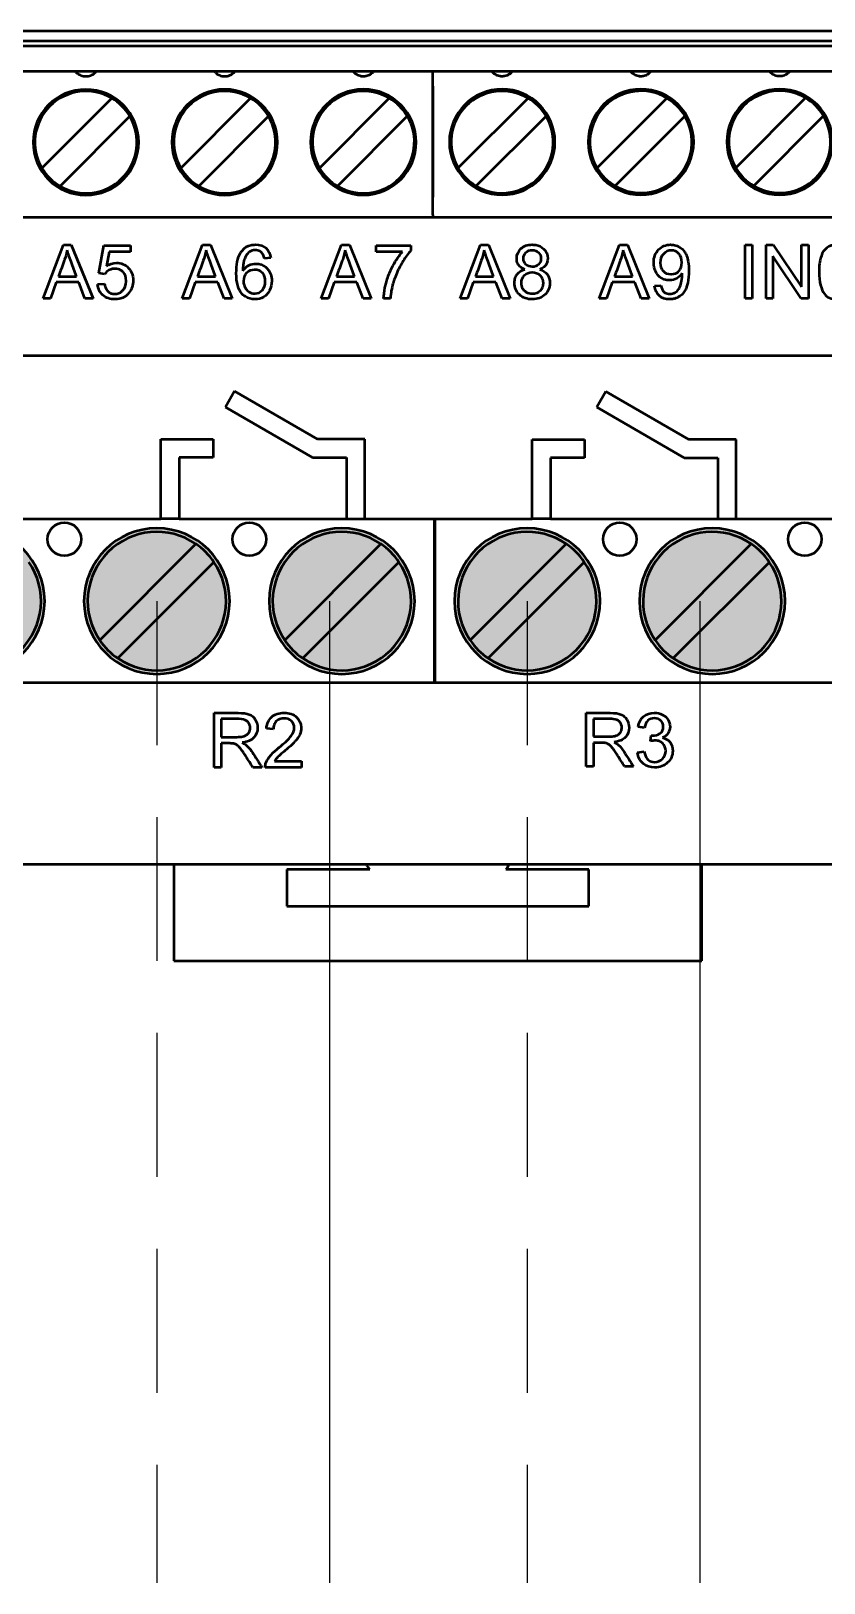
# Model space of a CAD drawing. Header units: millimetres. Extents: x 52 to 3850, y 79 to 1546.
# Drawn here: x 1261.3 to 1295.7, y 825 to 892.4 of the extents above; entities that cross this region are included whole.
import ezdxf

# ---------------------------------------------------------------- set-up
doc = ezdxf.new("R2010")
doc.units = ezdxf.units.MM
doc.header["$LTSCALE"] = 25
doc.linetypes.add('HIDDEN', pattern=[0.375, 0.25, -0.125])
doc.layers.add('Power_GND', color=7, linetype='HIDDEN')
doc.layers.add('Terminal_IO', color=3, linetype='Continuous', lineweight=25)
doc.layers.add('Visible', color=7, linetype='Continuous', lineweight=50)

msp = doc.modelspace()

# ---------------------------------------------------------------- hatches: boundary and pattern name
at = {"layer": 'Power_GND'}
h = msp.add_hatch(color=256, dxfattribs=at)
h.dxf.hatch_style = 1
edge = h.paths.add_edge_path()
edge.add_arc((1234.596, 867.629), 3.165, 0, 360)
edge = h.paths.add_edge_path()
edge.add_arc((1250.672, 867.629), 3.165, 0, 360)
edge = h.paths.add_edge_path()
edge.add_arc((1266.764, 867.629), 3.165, 0, 360)
edge = h.paths.add_edge_path()
edge.add_arc((1282.856, 867.629), 3.165, 0, 360)
at = {"layer": 'Terminal_IO'}
h = msp.add_hatch(color=256, dxfattribs=at)
h.dxf.hatch_style = 1
edge = h.paths.add_edge_path()
edge.add_arc((1242.634, 867.629), 3.165, 0, 360)
edge = h.paths.add_edge_path()
edge.add_arc((1258.726, 867.629), 3.165, 0, 360)
edge = h.paths.add_edge_path()
edge.add_arc((1274.802, 867.629), 3.165, 0, 360)
edge = h.paths.add_edge_path()
edge.add_arc((1290.894, 867.629), 3.165, 0, 360)

# ---------------------------------------------------------------- linework, layer by layer
at = {"layer": 'Power_GND'}
for p, q in [((1266.764, 867.629), (1266.764, 825)), ((1282.856, 867.629), (1282.856, 825))]:
    msp.add_line(p, q, dxfattribs=at)
at = {"layer": 'Terminal_IO'}
for p, q in [((1274.264, 867.629), (1274.264, 825)), ((1290.356, 867.629), (1290.356, 825))]:
    msp.add_line(p, q, dxfattribs=at)
at = {"layer": 'Visible'}
for p, q in [((1334.829, 892.38), (1223.114, 892.38)), ((1327.389, 891.94), (1230.554, 891.94)), ((1230.554, 891.74), (1327.389, 891.74)), ((1324.225, 890.621), (1233.718, 890.621)), ((1278.751, 889.99), (1278.751, 890.621)), ((1261.774, 886.426), (1264.806, 889.46)), ((1267.802, 886.429), (1270.834, 889.463)), ((1273.831, 886.431), (1276.862, 889.466)), ((1278.751, 889.99), (1278.754, 885.16)), ((1278.754, 885.16), (1278.751, 889.99)), ((1279.859, 886.434), (1282.891, 889.469)), ((1285.888, 886.437), (1288.919, 889.472)), ((1291.916, 886.44), (1294.948, 889.475)), ((1265.589, 888.678), (1262.557, 885.643)), ((1271.618, 888.68), (1268.586, 885.646)), ((1277.646, 888.683), (1274.614, 885.649)), ((1283.675, 888.686), (1280.643, 885.652)), ((1289.703, 888.689), (1286.671, 885.655)), ((1295.731, 888.692), (1292.7, 885.657)), ((1278.754, 884.395), (1278.754, 885.16)), ((1278.754, 884.395), (1278.754, 885.16)), ((1233.718, 884.292), (1324.225, 884.292)), ((1278.754, 884.395), (1278.754, 884.292)), ((1261.821, 880.771), (1262.709, 883.099)), ((1262.709, 883.099), (1263.048, 883.099)), ((1263.048, 883.099), (1263.994, 880.771)), ((1264.242, 881.87), (1264.467, 883.067)), ((1264.467, 883.067), (1265.626, 883.067)), ((1264.693, 882.794), (1264.57, 882.166)), ((1265.626, 882.794), (1264.693, 882.794)), ((1265.626, 883.067), (1265.626, 882.794)), ((1267.859, 880.771), (1268.749, 883.099)), ((1268.749, 883.099), (1269.089, 883.099)), ((1269.089, 883.099), (1270.033, 880.771)), ((1273.899, 880.771), (1274.788, 883.099)), ((1274.788, 883.099), (1275.129, 883.099)), ((1275.129, 883.099), (1276.073, 880.771)), ((1276.288, 883.067), (1277.798, 883.067)), ((1276.288, 882.794), (1276.288, 883.067)), ((1277.431, 882.794), (1276.288, 882.794)), ((1277.798, 883.067), (1277.798, 882.845)), ((1279.938, 880.771), (1280.828, 883.099)), ((1280.828, 883.099), (1281.167, 883.099)), ((1281.167, 883.099), (1282.112, 880.771)), ((1285.978, 880.771), (1286.868, 883.099)), ((1286.868, 883.099), (1287.208, 883.099)), ((1287.208, 883.099), (1288.152, 880.771)), ((1292.321, 883.099), (1292.626, 883.099)), ((1292.321, 880.771), (1292.321, 883.099)), ((1292.626, 883.099), (1292.626, 880.771)), ((1293.231, 883.099), (1293.547, 883.099)), ((1293.231, 880.771), (1293.231, 883.099)), ((1293.547, 883.099), (1294.779, 881.268)), ((1294.779, 883.099), (1295.074, 883.099)), ((1294.779, 881.268), (1294.779, 883.099)), ((1295.074, 883.099), (1295.074, 880.771)), ((1271.721, 882.526), (1271.435, 882.504)), ((1293.527, 882.602), (1293.527, 880.771)), ((1294.758, 880.771), (1293.527, 882.602)), ((1262.394, 881.476), (1262.145, 880.771)), ((1263.375, 881.476), (1262.394, 881.476)), ((1262.487, 881.727), (1263.276, 881.727)), ((1263.642, 880.771), (1263.375, 881.476)), ((1264.192, 881.383), (1264.488, 881.405)), ((1264.51, 881.831), (1264.242, 881.87)), ((1268.434, 881.476), (1268.183, 880.771)), ((1269.416, 881.476), (1268.434, 881.476)), ((1268.527, 881.727), (1269.316, 881.727)), ((1269.682, 880.771), (1269.416, 881.476)), ((1274.473, 881.476), (1274.223, 880.771)), ((1275.454, 881.476), (1274.473, 881.476)), ((1274.566, 881.727), (1275.355, 881.727)), ((1275.722, 880.771), (1275.454, 881.476)), ((1280.513, 881.476), (1280.262, 880.771)), ((1281.495, 881.476), (1280.513, 881.476)), ((1280.606, 881.727), (1281.395, 881.727)), ((1281.761, 880.771), (1281.495, 881.476)), ((1286.552, 881.476), (1286.302, 880.771)), ((1287.533, 881.476), (1286.552, 881.476)), ((1286.646, 881.727), (1287.434, 881.727)), ((1287.801, 880.771), (1287.533, 881.476)), ((1288.389, 881.312), (1288.663, 881.334)), ((1262.145, 880.771), (1261.821, 880.771)), ((1263.994, 880.771), (1263.642, 880.771)), ((1268.183, 880.771), (1267.859, 880.771)), ((1270.033, 880.771), (1269.682, 880.771)), ((1274.223, 880.771), (1273.899, 880.771)), ((1276.073, 880.771), (1275.722, 880.771)), ((1276.911, 880.771), (1276.617, 880.771)), ((1280.262, 880.771), (1279.938, 880.771)), ((1282.112, 880.771), (1281.761, 880.771)), ((1286.302, 880.771), (1285.978, 880.771)), ((1288.152, 880.771), (1287.801, 880.771)), ((1292.626, 880.771), (1292.321, 880.771)), ((1293.527, 880.771), (1293.231, 880.771)), ((1295.074, 880.771), (1294.758, 880.771)), ((1327.389, 878.28), (1230.554, 878.28)), ((1270.135, 876.74), (1269.74, 876.054)), ((1273.743, 874.657), (1270.135, 876.74)), ((1286.274, 876.729), (1285.879, 876.044)), ((1289.882, 874.647), (1286.274, 876.729)), ((1269.74, 876.054), (1273.531, 873.866)), ((1285.879, 876.044), (1289.67, 873.856)), ((1266.938, 871.197), (1266.938, 874.657)), ((1266.938, 874.657), (1269.204, 874.657)), ((1269.204, 874.657), (1269.204, 873.866)), ((1275.796, 874.657), (1273.743, 874.657)), ((1275.796, 871.197), (1275.796, 874.657)), ((1283.077, 871.197), (1283.077, 874.647)), ((1283.077, 874.647), (1285.343, 874.647)), ((1285.343, 874.647), (1285.343, 873.856)), ((1291.936, 874.647), (1289.882, 874.647)), ((1291.936, 871.197), (1291.936, 874.647)), ((1269.204, 873.866), (1267.729, 873.866)), ((1267.729, 873.866), (1267.729, 871.197)), ((1273.531, 873.866), (1275.005, 873.866)), ((1275.005, 873.866), (1275.005, 871.197)), ((1285.343, 873.856), (1283.868, 873.856)), ((1283.868, 873.856), (1283.868, 871.197)), ((1289.67, 873.856), (1291.144, 873.856)), ((1291.144, 873.856), (1291.144, 871.197)), ((1259.657, 871.197), (1266.938, 871.197)), ((1267.729, 871.197), (1266.938, 871.197)), ((1267.729, 871.197), (1275.005, 871.197)), ((1275.005, 871.197), (1275.796, 871.197)), ((1275.796, 871.197), (1283.077, 871.197)), ((1278.821, 864.076), (1278.821, 871.197)), ((1278.837, 871.197), (1278.837, 864.076)), ((1283.868, 871.197), (1283.077, 871.197)), ((1283.868, 871.197), (1291.144, 871.197)), ((1291.144, 871.197), (1291.936, 871.197)), ((1291.936, 871.197), (1299.217, 871.197)), ((1264.283, 865.931), (1268.462, 870.11)), ((1272.321, 865.931), (1276.5, 870.11)), ((1280.375, 865.931), (1284.554, 870.11)), ((1288.413, 865.931), (1292.592, 870.11)), ((1269.245, 869.326), (1265.066, 865.148)), ((1277.283, 869.326), (1273.104, 865.148)), ((1285.337, 869.326), (1281.158, 865.148)), ((1293.375, 869.326), (1289.196, 865.148)), ((1323.829, 864.076), (1234.114, 864.076)), ((1269.25, 860.405), (1269.25, 862.773)), ((1269.562, 862.512), (1269.562, 861.728)), ((1285.424, 860.444), (1285.424, 862.773)), ((1285.731, 862.517), (1285.731, 861.745)), ((1271.825, 862.062), (1271.524, 862.095)), ((1287.957, 862.128), (1287.672, 862.177)), ((1288.214, 861.543), (1288.247, 861.794)), ((1269.562, 861.455), (1269.562, 860.405)), ((1285.731, 861.477), (1285.731, 860.444)), ((1271.876, 860.683), (1273.042, 860.683)), ((1273.042, 860.683), (1273.042, 860.405)), ((1285.731, 860.444), (1285.424, 860.444)), ((1287.472, 860.444), (1287.087, 860.444)), ((1287.65, 861.057), (1287.935, 861.094)), ((1269.562, 860.405), (1269.25, 860.405)), ((1271.332, 860.405), (1270.941, 860.405)), ((1273.042, 860.405), (1271.469, 860.405)), ((1230.554, 856.204), (1327.389, 856.204)), ((1312.689, 856.191), (1260.146, 856.191)), ((1267.5, 856.191), (1267.5, 852.016)), ((1272.405, 855.971), (1272.405, 854.389)), ((1276.011, 855.971), (1272.405, 855.971)), ((1285.538, 855.971), (1281.932, 855.971)), ((1285.538, 854.389), (1285.538, 855.971)), ((1290.443, 852.016), (1290.443, 856.191)), ((1272.405, 854.389), (1285.538, 854.389)), ((1267.5, 852.016), (1290.443, 852.016))]:
    msp.add_line(p, q, dxfattribs=at)
at = {"layer": 'Visible', "extrusion": (0, 0, -1)}
for centre, radius in [((-1263.681, 887.552), 2.294), ((-1269.71, 887.554), 2.294), ((-1275.738, 887.557), 2.294), ((-1281.767, 887.56), 2.294), ((-1287.795, 887.563), 2.294), ((-1293.824, 887.566), 2.294), ((-1258.726, 867.629), 3.165), ((-1266.764, 867.629), 3.165), ((-1274.802, 867.629), 3.165), ((-1282.856, 867.629), 3.165), ((-1290.894, 867.629), 3.165)]:
    msp.add_circle(centre, radius, dxfattribs=at)
at = {"layer": 'Visible'}
for centre in [(1262.745, 870.318), (1270.783, 870.318), (1286.875, 870.318), (1294.913, 870.318)]:
    msp.add_circle(centre, 0.725, dxfattribs=at)
for centre, radius, start, end in [((1263.681, 887.552), 2.215, 59.50549, 210.55046), ((1263.681, 887.552), 2.215, 30.55046, 59.50549), ((1269.71, 887.554), 2.215, 59.50549, 210.55046), ((1269.71, 887.554), 2.215, 30.55046, 59.50549), ((1275.738, 887.557), 2.215, 59.50549, 210.55046), ((1275.738, 887.557), 2.215, 30.55046, 59.50549), ((1281.767, 887.56), 2.215, 59.50549, 210.55046), ((1281.767, 887.56), 2.215, 30.55046, 59.50549), ((1287.795, 887.563), 2.215, 59.50549, 210.55046), ((1287.795, 887.563), 2.215, 30.55046, 59.50549), ((1293.824, 887.566), 2.215, 59.50549, 210.55046), ((1293.824, 887.566), 2.215, 30.55046, 59.50549), ((1263.681, 887.552), 2.215, 239.50549, 30.55046), ((1269.71, 887.554), 2.215, 239.50549, 30.55046), ((1275.738, 887.557), 2.215, 239.50549, 30.55046), ((1281.767, 887.56), 2.215, 239.50549, 30.55046), ((1287.795, 887.563), 2.215, 239.50549, 30.55046), ((1293.824, 887.566), 2.215, 239.50549, 30.55046), ((1263.681, 887.552), 2.215, 210.55046, 239.50549), ((1269.71, 887.554), 2.215, 210.55046, 239.50549), ((1275.738, 887.557), 2.215, 210.55046, 239.50549), ((1281.767, 887.56), 2.215, 210.55046, 239.50549), ((1287.795, 887.563), 2.215, 210.55046, 239.50549), ((1293.824, 887.566), 2.215, 210.55046, 239.50549), ((1266.764, 867.629), 3.006, 55.61511, 214.38489), ((1274.802, 867.629), 3.006, 55.61511, 214.38489), ((1282.856, 867.629), 3.006, 55.61511, 214.38489), ((1290.894, 867.629), 3.006, 55.61511, 214.38489), ((1266.764, 867.629), 3.006, 34.38489, 55.61511), ((1274.802, 867.629), 3.006, 34.38489, 55.61511), ((1282.856, 867.629), 3.006, 34.38489, 55.61511), ((1290.894, 867.629), 3.006, 34.38489, 55.61511), ((1258.726, 867.629), 3.006, 235.61511, 34.38489), ((1266.764, 867.629), 3.006, 235.61511, 34.38489), ((1274.802, 867.629), 3.006, 235.61511, 34.38489), ((1282.856, 867.629), 3.006, 235.61511, 34.38489), ((1290.894, 867.629), 3.006, 235.61511, 34.38489), ((1266.764, 867.629), 3.006, 214.38489, 235.61511), ((1274.802, 867.629), 3.006, 214.38489, 235.61511), ((1282.856, 867.629), 3.006, 214.38489, 235.61511), ((1290.894, 867.629), 3.006, 214.38489, 235.61511)]:
    msp.add_arc(centre, radius, start, end, dxfattribs=at)
at = {"layer": 'Visible', "extrusion": (0, 0, -1)}
for start, end in [(326.25101, 330.40116), (209.59884, 213.74899)]:
    msp.add_arc((-1278.972, 857.949), 3.56, start, end, dxfattribs=at)
at = {"layer": 'Visible'}
for points, knots in [([(1264.124, 890.621), (1264.115, 890.608), (1264.104, 890.594), (1264.072, 890.559), (1264.05, 890.538), (1263.987, 890.489), (1263.942, 890.462), (1263.859, 890.428), (1263.824, 890.417), (1263.768, 890.406), (1263.749, 890.403), (1263.713, 890.4), (1263.697, 890.399), (1263.663, 890.399), (1263.647, 890.4), (1263.611, 890.403), (1263.592, 890.406), (1263.538, 890.417), (1263.503, 890.427), (1263.413, 890.464), (1263.363, 890.495), (1263.3, 890.547), (1263.281, 890.566), (1263.253, 890.597), (1263.244, 890.609), (1263.236, 890.621)], [0.00188211, 0.00188211, 0.00188211, 0.00188211, 0.00656884, 0.00656884, 0.01351777, 0.01351777, 0.02407456, 0.02407456, 0.03119164, 0.03119164, 0.03485106, 0.03485106, 0.03801407, 0.03801407, 0.04116731, 0.04116731, 0.04478898, 0.04478898, 0.05177951, 0.05177951, 0.06372066, 0.06372066, 0.07002628, 0.07002628, 0.07419521, 0.07419521, 0.07419521, 0.07419521]), ([(1270.15, 890.621), (1270.142, 890.609), (1270.131, 890.596), (1270.101, 890.562), (1270.079, 890.541), (1270.015, 890.492), (1269.971, 890.465), (1269.888, 890.43), (1269.852, 890.42), (1269.797, 890.409), (1269.778, 890.406), (1269.742, 890.403), (1269.725, 890.402), (1269.692, 890.402), (1269.675, 890.403), (1269.64, 890.406), (1269.621, 890.409), (1269.566, 890.419), (1269.531, 890.43), (1269.442, 890.467), (1269.392, 890.498), (1269.328, 890.55), (1269.309, 890.569), (1269.283, 890.599), (1269.274, 890.61), (1269.266, 890.621)], [0.00222111, 0.00222111, 0.00222111, 0.00222111, 0.00656884, 0.00656884, 0.01351777, 0.01351777, 0.02407456, 0.02407456, 0.03119164, 0.03119164, 0.03485106, 0.03485106, 0.03801407, 0.03801407, 0.04116731, 0.04116731, 0.04478898, 0.04478898, 0.05177951, 0.05177951, 0.06372066, 0.06372066, 0.07002628, 0.07002628, 0.07385567, 0.07385567, 0.07385567, 0.07385567]), ([(1276.177, 890.621), (1276.168, 890.61), (1276.159, 890.598), (1276.129, 890.565), (1276.107, 890.544), (1276.044, 890.495), (1275.999, 890.468), (1275.916, 890.433), (1275.881, 890.422), (1275.825, 890.411), (1275.806, 890.409), (1275.77, 890.405), (1275.754, 890.405), (1275.72, 890.405), (1275.704, 890.406), (1275.668, 890.409), (1275.649, 890.412), (1275.595, 890.422), (1275.56, 890.433), (1275.47, 890.469), (1275.42, 890.5), (1275.357, 890.553), (1275.338, 890.572), (1275.312, 890.601), (1275.304, 890.611), (1275.297, 890.621)], [0.00255886, 0.00255886, 0.00255886, 0.00255886, 0.00656884, 0.00656884, 0.01351777, 0.01351777, 0.02407456, 0.02407456, 0.03119164, 0.03119164, 0.03485106, 0.03485106, 0.03801407, 0.03801407, 0.04116731, 0.04116731, 0.04478898, 0.04478898, 0.05177951, 0.05177951, 0.06372066, 0.06372066, 0.07002628, 0.07002628, 0.07351741, 0.07351741, 0.07351741, 0.07351741]), ([(1282.203, 890.621), (1282.195, 890.611), (1282.186, 890.6), (1282.158, 890.568), (1282.136, 890.547), (1282.072, 890.498), (1282.028, 890.471), (1281.944, 890.436), (1281.909, 890.425), (1281.854, 890.414), (1281.835, 890.412), (1281.799, 890.408), (1281.782, 890.408), (1281.749, 890.408), (1281.732, 890.409), (1281.696, 890.412), (1281.678, 890.415), (1281.623, 890.425), (1281.588, 890.436), (1281.499, 890.472), (1281.449, 890.503), (1281.385, 890.556), (1281.366, 890.575), (1281.341, 890.603), (1281.334, 890.612), (1281.327, 890.621)], [0.00289316, 0.00289316, 0.00289316, 0.00289316, 0.00656884, 0.00656884, 0.01351777, 0.01351777, 0.02407456, 0.02407456, 0.03119164, 0.03119164, 0.03485106, 0.03485106, 0.03801407, 0.03801407, 0.04116731, 0.04116731, 0.04478898, 0.04478898, 0.05177951, 0.05177951, 0.06372066, 0.06372066, 0.07002628, 0.07002628, 0.07318263, 0.07318263, 0.07318263, 0.07318263]), ([(1288.229, 890.621), (1288.222, 890.611), (1288.214, 890.602), (1288.186, 890.571), (1288.164, 890.55), (1288.101, 890.501), (1288.056, 890.474), (1287.973, 890.439), (1287.938, 890.428), (1287.882, 890.417), (1287.863, 890.415), (1287.827, 890.411), (1287.811, 890.411), (1287.777, 890.411), (1287.761, 890.411), (1287.725, 890.415), (1287.706, 890.418), (1287.651, 890.428), (1287.617, 890.439), (1287.527, 890.475), (1287.477, 890.506), (1287.414, 890.559), (1287.395, 890.578), (1287.371, 890.605), (1287.364, 890.613), (1287.358, 890.621)], [0.00322869, 0.00322869, 0.00322869, 0.00322869, 0.00656884, 0.00656884, 0.01351777, 0.01351777, 0.02407456, 0.02407456, 0.03119164, 0.03119164, 0.03485106, 0.03485106, 0.03801407, 0.03801407, 0.04116731, 0.04116731, 0.04478898, 0.04478898, 0.05177951, 0.05177951, 0.06372066, 0.06372066, 0.07002628, 0.07002628, 0.07284663, 0.07284663, 0.07284663, 0.07284663]), ([(1294.256, 890.621), (1294.249, 890.612), (1294.242, 890.604), (1294.215, 890.574), (1294.193, 890.553), (1294.129, 890.504), (1294.085, 890.477), (1294.001, 890.442), (1293.966, 890.431), (1293.911, 890.42), (1293.892, 890.418), (1293.856, 890.414), (1293.839, 890.414), (1293.806, 890.414), (1293.789, 890.414), (1293.753, 890.418), (1293.735, 890.42), (1293.68, 890.431), (1293.645, 890.442), (1293.556, 890.478), (1293.506, 890.509), (1293.442, 890.562), (1293.423, 890.58), (1293.4, 890.607), (1293.394, 890.614), (1293.389, 890.621)], [0.00356323, 0.00356323, 0.00356323, 0.00356323, 0.00656884, 0.00656884, 0.01351777, 0.01351777, 0.02407456, 0.02407456, 0.03119164, 0.03119164, 0.03485106, 0.03485106, 0.03801407, 0.03801407, 0.04116731, 0.04116731, 0.04478898, 0.04478898, 0.05177951, 0.05177951, 0.06372066, 0.06372066, 0.07002628, 0.07002628, 0.07251165, 0.07251165, 0.07251165, 0.07251165]), ([(1262.869, 882.859), (1262.839, 882.722), (1262.802, 882.588), (1262.757, 882.456), (1262.752, 882.442), (1262.747, 882.428), (1262.742, 882.414), (1262.66, 882.183), (1262.572, 881.956), (1262.487, 881.727)], [0.6249579, 0.6249579, 0.6249579, 0.6249579, 0.7565325, 0.7565325, 0.7565325, 0.7704461, 0.7704461, 0.7704461, 1, 1, 1, 1]), ([(1263.276, 881.727), (1263.199, 881.936), (1263.122, 882.144), (1263.037, 882.372), (1262.954, 882.596), (1262.91, 882.725), (1262.869, 882.859)], [0.2475505, 0.2475505, 0.2475505, 0.2475505, 0.4567053, 0.4567053, 0.4567053, 0.6249579, 0.6249579, 0.6249579, 0.6249579]), ([(1268.909, 882.859), (1268.876, 882.707), (1268.832, 882.557), (1268.782, 882.411), (1268.702, 882.183), (1268.612, 881.955), (1268.527, 881.727)], [0.6249715, 0.6249715, 0.6249715, 0.6249715, 0.7712965, 0.7712965, 0.7712965, 1, 1, 1, 1]), ([(1269.316, 881.727), (1269.239, 881.936), (1269.161, 882.144), (1269.076, 882.372), (1268.993, 882.595), (1268.949, 882.725), (1268.909, 882.859)], [0.247548, 0.247548, 0.247548, 0.247548, 0.4569177, 0.4569177, 0.4569177, 0.6249715, 0.6249715, 0.6249715, 0.6249715]), ([(1270.501, 881.969), (1270.568, 882.073), (1270.649, 882.149), (1270.753, 882.203), (1270.862, 882.259), (1270.956, 882.279), (1271.068, 882.279), (1271.234, 882.279), (1271.378, 882.225), (1271.497, 882.124), (1271.517, 882.107), (1271.539, 882.087), (1271.556, 882.068), (1271.655, 881.965), (1271.739, 881.796), (1271.754, 881.613), (1271.755, 881.6), (1271.756, 881.587), (1271.757, 881.574), (1271.757, 881.558), (1271.758, 881.542), (1271.758, 881.526), (1271.758, 881.381), (1271.728, 881.246), (1271.663, 881.12), (1271.66, 881.114), (1271.658, 881.109), (1271.655, 881.104), (1271.639, 881.074), (1271.621, 881.046), (1271.603, 881.02), (1271.585, 880.994), (1271.565, 880.97), (1271.545, 880.947), (1271.503, 880.902), (1271.456, 880.864), (1271.403, 880.831), (1271.293, 880.765), (1271.167, 880.732), (1271.026, 880.732), (1270.863, 880.732), (1270.723, 880.774), (1270.609, 880.847), (1270.545, 880.889), (1270.484, 880.945), (1270.442, 880.994), (1270.39, 881.053), (1270.316, 881.178), (1270.276, 881.326), (1270.235, 881.476), (1270.215, 881.666), (1270.215, 881.859), (1270.215, 882.235), (1270.27, 882.53), (1270.402, 882.748), (1270.422, 882.78), (1270.442, 882.809), (1270.466, 882.839), (1270.594, 882.995), (1270.707, 883.046), (1270.842, 883.08), (1270.905, 883.096), (1270.973, 883.105), (1271.056, 883.105), (1271.24, 883.105), (1271.39, 883.053), (1271.508, 882.95), (1271.626, 882.848), (1271.697, 882.705), (1271.721, 882.526)], [0.2196431, 0.2196431, 0.2196431, 0.2196431, 0.2564425, 0.2564425, 0.2564425, 0.2913427, 0.2913427, 0.2913427, 0.3430054, 0.3430054, 0.3430054, 0.3519357, 0.3519357, 0.3519357, 0.4078054, 0.4078054, 0.4078054, 0.4116725, 0.4116725, 0.4116725, 0.4164875, 0.4164875, 0.4164875, 0.4593968, 0.4593968, 0.4593968, 0.4611922, 0.4611922, 0.4611922, 0.4713409, 0.4713409, 0.4713409, 0.4814021, 0.4814021, 0.4814021, 0.5017872, 0.5017872, 0.5017872, 0.5439159, 0.5439159, 0.5439159, 0.5924799, 0.5924799, 0.5924799, 0.6199818, 0.6199818, 0.6199818, 0.666254, 0.666254, 0.666254, 0.7135019, 0.7135019, 0.7135019, 0.8055765, 0.8055765, 0.8055765, 0.8189298, 0.8189298, 0.8189298, 0.8704867, 0.8704867, 0.8704867, 0.8942235, 0.8942235, 0.8942235, 0.9471117, 0.9471117, 0.9471117, 1, 1, 1, 1]), ([(1271.435, 882.504), (1271.421, 882.57), (1271.402, 882.626), (1271.377, 882.673), (1271.363, 882.701), (1271.347, 882.725), (1271.327, 882.747), (1271.263, 882.818), (1271.211, 882.839), (1271.153, 882.855), (1271.119, 882.865), (1271.083, 882.87), (1271.038, 882.87), (1270.945, 882.87), (1270.856, 882.839), (1270.794, 882.794), (1270.737, 882.753), (1270.671, 882.679), (1270.629, 882.604), (1270.61, 882.571), (1270.593, 882.536), (1270.581, 882.507), (1270.572, 882.486), (1270.558, 882.447), (1270.548, 882.409), (1270.519, 882.299), (1270.502, 882.131), (1270.501, 881.969)], [0.0306806, 0.0306806, 0.0306806, 0.0306806, 0.047827, 0.047827, 0.047827, 0.0578335, 0.0578335, 0.0578335, 0.0807784, 0.0807784, 0.0807784, 0.0944165, 0.0944165, 0.0944165, 0.1228117, 0.1228117, 0.1228117, 0.1516688, 0.1516688, 0.1516688, 0.1645257, 0.1645257, 0.1645257, 0.1787478, 0.1787478, 0.1787478, 0.2196431, 0.2196431, 0.2196431, 0.2196431]), ([(1274.947, 882.859), (1274.931, 882.783), (1274.912, 882.708), (1274.892, 882.633), (1274.871, 882.558), (1274.847, 882.484), (1274.822, 882.411), (1274.743, 882.183), (1274.651, 881.955), (1274.566, 881.727)], [0.6249395, 0.6249395, 0.6249395, 0.6249395, 0.6980418, 0.6980418, 0.6980418, 0.7711629, 0.7711629, 0.7711629, 1, 1, 1, 1]), ([(1275.355, 881.727), (1275.278, 881.936), (1275.201, 882.144), (1275.116, 882.372), (1275.033, 882.596), (1274.989, 882.725), (1274.947, 882.859)], [0.2475432, 0.2475432, 0.2475432, 0.2475432, 0.4566919, 0.4566919, 0.4566919, 0.6249395, 0.6249395, 0.6249395, 0.6249395]), ([(1276.617, 880.771), (1276.619, 880.907), (1276.64, 881.065), (1276.676, 881.234), (1276.69, 881.3), (1276.708, 881.374), (1276.724, 881.434), (1276.758, 881.567), (1276.825, 881.767), (1276.902, 881.94), (1276.939, 882.023), (1276.978, 882.104), (1277.021, 882.185), (1277.161, 882.447), (1277.284, 882.625), (1277.431, 882.794)], [0.5775185, 0.5775185, 0.5775185, 0.5775185, 0.64062, 0.64062, 0.64062, 0.6652368, 0.6652368, 0.6652368, 0.7308048, 0.7308048, 0.7308048, 0.7623554, 0.7623554, 0.7623554, 0.8563689, 0.8563689, 0.8563689, 0.8563689]), ([(1277.798, 882.845), (1277.683, 882.723), (1277.571, 882.57), (1277.463, 882.396), (1277.427, 882.338), (1277.389, 882.272), (1277.358, 882.217), (1277.272, 882.063), (1277.168, 881.844), (1277.098, 881.646), (1277.073, 881.576), (1277.05, 881.507), (1277.03, 881.439), (1277.028, 881.432), (1277.026, 881.425), (1277.024, 881.418), (1276.965, 881.216), (1276.927, 881.003), (1276.911, 880.771)], [0.2519878, 0.2519878, 0.2519878, 0.2519878, 0.3263923, 0.3263923, 0.3263923, 0.3508498, 0.3508498, 0.3508498, 0.4281836, 0.4281836, 0.4281836, 0.4555206, 0.4555206, 0.4555206, 0.4583505, 0.4583505, 0.4583505, 0.5404901, 0.5404901, 0.5404901, 0.5404901]), ([(1280.988, 882.859), (1280.955, 882.707), (1280.911, 882.557), (1280.86, 882.411), (1280.781, 882.183), (1280.691, 881.955), (1280.606, 881.727)], [0.6249641, 0.6249641, 0.6249641, 0.6249641, 0.771292, 0.771292, 0.771292, 1, 1, 1, 1]), ([(1281.395, 881.727), (1281.318, 881.936), (1281.241, 882.144), (1281.157, 882.372), (1281.074, 882.596), (1281.03, 882.725), (1280.988, 882.859)], [0.247553, 0.247553, 0.247553, 0.247553, 0.4567098, 0.4567098, 0.4567098, 0.6249641, 0.6249641, 0.6249641, 0.6249641]), ([(1282.751, 882.033), (1282.632, 882.076), (1282.542, 882.139), (1282.485, 882.217), (1282.47, 882.237), (1282.457, 882.26), (1282.446, 882.283), (1282.414, 882.348), (1282.4, 882.423), (1282.4, 882.506), (1282.4, 882.674), (1282.46, 882.817), (1282.583, 882.932), (1282.705, 883.047), (1282.868, 883.105), (1283.071, 883.105), (1283.127, 883.105), (1283.181, 883.101), (1283.232, 883.092), (1283.361, 883.068), (1283.471, 883.015), (1283.564, 882.929), (1283.694, 882.807), (1283.75, 882.668), (1283.75, 882.498), (1283.75, 882.39), (1283.718, 882.291), (1283.665, 882.217), (1283.641, 882.184), (1283.608, 882.151), (1283.571, 882.122), (1283.524, 882.086), (1283.468, 882.057), (1283.404, 882.033)], [0, 0, 0, 0, 0.0457243, 0.0457243, 0.0457243, 0.0577454, 0.0577454, 0.0577454, 0.0917421, 0.0917421, 0.0917421, 0.1617213, 0.1617213, 0.1617213, 0.2317004, 0.2317004, 0.2317004, 0.2511868, 0.2511868, 0.2511868, 0.3010992, 0.3010992, 0.3010992, 0.3679018, 0.3679018, 0.3679018, 0.4102259, 0.4102259, 0.4102259, 0.4300177, 0.4300177, 0.4300177, 0.4546165, 0.4546165, 0.4546165, 0.4546165]), ([(1282.694, 882.516), (1282.694, 882.406), (1282.73, 882.316), (1282.8, 882.247), (1282.869, 882.177), (1282.962, 882.143), (1283.077, 882.143), (1283.189, 882.143), (1283.279, 882.176), (1283.35, 882.247), (1283.421, 882.318), (1283.454, 882.399), (1283.454, 882.499), (1283.454, 882.603), (1283.418, 882.692), (1283.347, 882.763), (1283.275, 882.834), (1283.184, 882.87), (1283.074, 882.87), (1282.964, 882.87), (1282.872, 882.836), (1282.801, 882.766), (1282.73, 882.696), (1282.694, 882.612), (1282.694, 882.516)], [0, 0, 0, 0, 0.128245, 0.128245, 0.128245, 0.25649, 0.25649, 0.25649, 0.381968, 0.381968, 0.381968, 0.501941, 0.501941, 0.501941, 0.626456, 0.626456, 0.626456, 0.750971, 0.750971, 0.750971, 0.875485, 0.875485, 0.875485, 1, 1, 1, 1]), ([(1287.028, 882.859), (1286.994, 882.707), (1286.952, 882.557), (1286.901, 882.411), (1286.821, 882.183), (1286.731, 881.955), (1286.646, 881.727)], [0.6247336, 0.6247336, 0.6247336, 0.6247336, 0.7711462, 0.7711462, 0.7711462, 1, 1, 1, 1]), ([(1287.434, 881.727), (1287.357, 881.936), (1287.28, 882.144), (1287.195, 882.372), (1287.112, 882.597), (1287.068, 882.725), (1287.028, 882.859)], [0.2472277, 0.2472277, 0.2472277, 0.2472277, 0.4564983, 0.4564983, 0.4564983, 0.6247336, 0.6247336, 0.6247336, 0.6247336]), ([(1289.593, 881.864), (1289.536, 881.772), (1289.453, 881.697), (1289.359, 881.642), (1289.266, 881.587), (1289.155, 881.557), (1289.038, 881.558), (1288.865, 881.561), (1288.726, 881.612), (1288.607, 881.713), (1288.587, 881.73), (1288.567, 881.75), (1288.55, 881.768), (1288.441, 881.882), (1288.358, 882.074), (1288.352, 882.286), (1288.352, 882.297), (1288.351, 882.308), (1288.351, 882.319), (1288.351, 882.555), (1288.42, 882.744), (1288.559, 882.888), (1288.699, 883.033), (1288.872, 883.105), (1289.08, 883.105), (1289.11, 883.105), (1289.14, 883.104), (1289.169, 883.101), (1289.198, 883.097), (1289.227, 883.092), (1289.254, 883.086), (1289.338, 883.066), (1289.414, 883.033), (1289.479, 882.993), (1289.485, 882.99), (1289.491, 882.986), (1289.496, 882.983), (1289.55, 882.948), (1289.639, 882.869), (1289.698, 882.784), (1289.73, 882.737), (1289.757, 882.685), (1289.779, 882.634), (1289.844, 882.484), (1289.877, 882.267), (1289.877, 881.982), (1289.877, 881.775), (1289.862, 881.597), (1289.829, 881.441), (1289.816, 881.381), (1289.802, 881.33), (1289.781, 881.272), (1289.778, 881.263), (1289.776, 881.258), (1289.773, 881.25), (1289.762, 881.223), (1289.751, 881.198), (1289.74, 881.175), (1289.673, 881.034), (1289.606, 880.952), (1289.492, 880.87), (1289.417, 880.816), (1289.341, 880.781), (1289.259, 880.759), (1289.232, 880.752), (1289.205, 880.746), (1289.177, 880.742), (1289.149, 880.738), (1289.121, 880.735), (1289.091, 880.733), (1289.075, 880.732), (1289.059, 880.732), (1289.043, 880.732), (1288.861, 880.732), (1288.713, 880.782), (1288.596, 880.884), (1288.482, 880.985), (1288.412, 881.127), (1288.389, 881.312)], [0.21986, 0.21986, 0.21986, 0.21986, 0.2550951, 0.2550951, 0.2550951, 0.2908928, 0.2908928, 0.2908928, 0.3424758, 0.3424758, 0.3424758, 0.351013, 0.351013, 0.351013, 0.4104111, 0.4104111, 0.4104111, 0.4135467, 0.4135467, 0.4135467, 0.4787732, 0.4787732, 0.4787732, 0.5439998, 0.5439998, 0.5439998, 0.5534665, 0.5534665, 0.5534665, 0.563089, 0.563089, 0.563089, 0.5922295, 0.5922295, 0.5922295, 0.5947877, 0.5947877, 0.5947877, 0.6348264, 0.6348264, 0.6348264, 0.6568527, 0.6568527, 0.6568527, 0.7220026, 0.7220026, 0.7220026, 0.7691598, 0.7691598, 0.7691598, 0.78746, 0.78746, 0.78746, 0.7895182, 0.7895182, 0.7895182, 0.7971086, 0.7971086, 0.7971086, 0.8433751, 0.8433751, 0.8433751, 0.8715843, 0.8715843, 0.8715843, 0.880663, 0.880663, 0.880663, 0.8896595, 0.8896595, 0.8896595, 0.8944603, 0.8944603, 0.8944603, 0.9475888, 0.9475888, 0.9475888, 1, 1, 1, 1]), ([(1289.559, 882.333), (1289.559, 882.496), (1289.519, 882.626), (1289.43, 882.726), (1289.342, 882.825), (1289.241, 882.87), (1289.116, 882.87), (1288.989, 882.87), (1288.879, 882.817), (1288.786, 882.713), (1288.692, 882.609), (1288.646, 882.476), (1288.646, 882.31), (1288.646, 882.161), (1288.691, 882.04), (1288.778, 881.947), (1288.865, 881.854), (1288.976, 881.809), (1289.108, 881.809), (1289.243, 881.809), (1289.351, 881.858), (1289.434, 881.947), (1289.511, 882.032), (1289.559, 882.173), (1289.559, 882.333)], [0, 0, 0, 0, 0.133477, 0.133477, 0.133477, 0.26035, 0.26035, 0.26035, 0.389266, 0.389266, 0.389266, 0.518183, 0.518183, 0.518183, 0.633885, 0.633885, 0.633885, 0.750709, 0.750709, 0.750709, 0.870327, 0.870327, 0.870327, 1, 1, 1, 1]), ([(1295.537, 881.918), (1295.537, 882.179), (1295.559, 882.397), (1295.622, 882.583), (1295.692, 882.789), (1295.755, 882.872), (1295.875, 882.971), (1295.987, 883.062), (1296.127, 883.105), (1296.297, 883.105), (1296.421, 883.105), (1296.53, 883.08), (1296.627, 883.029), (1296.729, 882.976), (1296.802, 882.904), (1296.861, 882.812), (1296.921, 882.718), (1296.973, 882.59), (1297.005, 882.467), (1297.034, 882.356), (1297.058, 882.135), (1297.058, 881.918), (1297.058, 881.659), (1297.036, 881.441), (1296.973, 881.256), (1296.9, 881.045), (1296.841, 880.964), (1296.721, 880.867), (1296.61, 880.777), (1296.467, 880.732), (1296.297, 880.732), (1296.058, 880.732), (1295.885, 880.823), (1295.766, 880.971), (1295.637, 881.132), (1295.537, 881.498), (1295.537, 881.918)], [0, 0, 0, 0, 0.100371, 0.100371, 0.100371, 0.178838, 0.178838, 0.178838, 0.250533, 0.250533, 0.250533, 0.303096, 0.303096, 0.303096, 0.355569, 0.355569, 0.355569, 0.41788, 0.41788, 0.41788, 0.500834, 0.500834, 0.500834, 0.59955, 0.59955, 0.59955, 0.677167, 0.677167, 0.677167, 0.749322, 0.749322, 0.749322, 0.850503, 0.850503, 0.850503, 1, 1, 1, 1]), ([(1264.57, 882.166), (1264.71, 882.264), (1264.857, 882.312), (1265.011, 882.312), (1265.214, 882.312), (1265.386, 882.242), (1265.525, 882.101), (1265.665, 881.96), (1265.735, 881.78), (1265.735, 881.56), (1265.735, 881.349), (1265.675, 881.169), (1265.55, 881.014), (1265.397, 880.825), (1265.199, 880.732), (1264.939, 880.732), (1264.73, 880.732), (1264.559, 880.788), (1264.422, 880.91), (1264.284, 881.032), (1264.212, 881.185), (1264.192, 881.383)], [0.6551921, 0.6551921, 0.6551921, 0.6551921, 0.694031, 0.694031, 0.694031, 0.7454238, 0.7454238, 0.7454238, 0.7968166, 0.7968166, 0.7968166, 0.8459386, 0.8459386, 0.8459386, 0.9054593, 0.9054593, 0.9054593, 0.9535593, 0.9535593, 0.9535593, 1, 1, 1, 1]), ([(1264.488, 881.405), (1264.503, 881.306), (1264.531, 881.223), (1264.574, 881.156), (1264.594, 881.126), (1264.614, 881.101), (1264.642, 881.076), (1264.691, 881.032), (1264.734, 881.008), (1264.784, 880.991), (1264.831, 880.975), (1264.88, 880.967), (1264.936, 880.968), (1265.058, 880.969), (1265.165, 881.009), (1265.25, 881.084), (1265.263, 881.096), (1265.277, 881.111), (1265.288, 881.123), (1265.358, 881.199), (1265.422, 881.345), (1265.429, 881.499), (1265.429, 881.511), (1265.429, 881.523), (1265.429, 881.535), (1265.429, 881.696), (1265.385, 881.824), (1265.294, 881.92), (1265.289, 881.925), (1265.284, 881.93), (1265.279, 881.935), (1265.256, 881.956), (1265.233, 881.975), (1265.207, 881.99), (1265.131, 882.037), (1265.04, 882.061), (1264.933, 882.061), (1264.87, 882.061), (1264.812, 882.051), (1264.758, 882.032), (1264.733, 882.022), (1264.708, 882.011), (1264.684, 881.997), (1264.605, 881.952), (1264.552, 881.9), (1264.51, 881.831)], [0.0254419, 0.0254419, 0.0254419, 0.0254419, 0.0469794, 0.0469794, 0.0469794, 0.0565023, 0.0565023, 0.0565023, 0.0712472, 0.0712472, 0.0712472, 0.0848066, 0.0848066, 0.0848066, 0.1147347, 0.1147347, 0.1147347, 0.1194982, 0.1194982, 0.1194982, 0.1542715, 0.1542715, 0.1542715, 0.156922, 0.156922, 0.156922, 0.1925925, 0.1925925, 0.1925925, 0.1945899, 0.1945899, 0.1945899, 0.2028056, 0.2028056, 0.2028056, 0.2274488, 0.2274488, 0.2274488, 0.2420359, 0.2420359, 0.2420359, 0.2489997, 0.2489997, 0.2489997, 0.2700766, 0.2700766, 0.2700766, 0.2700766]), ([(1270.544, 881.526), (1270.544, 881.427), (1270.566, 881.332), (1270.608, 881.242), (1270.649, 881.152), (1270.707, 881.084), (1270.781, 881.037), (1270.854, 880.992), (1270.931, 880.966), (1271.02, 880.968), (1271.158, 880.97), (1271.25, 881.019), (1271.333, 881.113), (1271.41, 881.201), (1271.463, 881.346), (1271.463, 881.509), (1271.463, 881.668), (1271.422, 881.793), (1271.335, 881.889), (1271.245, 881.986), (1271.143, 882.028), (1271.009, 882.028), (1270.878, 882.028), (1270.768, 881.979), (1270.679, 881.889), (1270.594, 881.802), (1270.544, 881.672), (1270.544, 881.526)], [0, 0, 0, 0, 0.086746, 0.086746, 0.086746, 0.173493, 0.173493, 0.173493, 0.258521, 0.258521, 0.258521, 0.3774, 0.3774, 0.3774, 0.509322, 0.509322, 0.509322, 0.638013, 0.638013, 0.638013, 0.758094, 0.758094, 0.758094, 0.875513, 0.875513, 0.875513, 1, 1, 1, 1]), ([(1283.404, 882.033), (1283.548, 881.985), (1283.657, 881.91), (1283.731, 881.806), (1283.806, 881.702), (1283.843, 881.58), (1283.843, 881.436), (1283.843, 881.235), (1283.763, 881.06), (1283.63, 880.935), (1283.502, 880.813), (1283.302, 880.732), (1283.074, 880.732), (1282.845, 880.732), (1282.658, 880.799), (1282.517, 880.935), (1282.376, 881.072), (1282.307, 881.241), (1282.307, 881.444), (1282.307, 881.524), (1282.317, 881.596), (1282.339, 881.663), (1282.35, 881.696), (1282.363, 881.728), (1282.38, 881.759), (1282.392, 881.781), (1282.406, 881.802), (1282.421, 881.823), (1282.504, 881.935), (1282.606, 881.995), (1282.751, 882.033)], [0.4546165, 0.4546165, 0.4546165, 0.4546165, 0.5102615, 0.5102615, 0.5102615, 0.5659065, 0.5659065, 0.5659065, 0.6433477, 0.6433477, 0.6433477, 0.7235604, 0.7235604, 0.7235604, 0.8040835, 0.8040835, 0.8040835, 0.8846067, 0.8846067, 0.8846067, 0.9162983, 0.9162983, 0.9162983, 0.93222, 0.93222, 0.93222, 0.9438738, 0.9438738, 0.9438738, 1, 1, 1, 1]), ([(1282.601, 881.442), (1282.601, 881.36), (1282.62, 881.282), (1282.657, 881.206), (1282.694, 881.131), (1282.754, 881.071), (1282.829, 881.03), (1282.904, 880.988), (1282.986, 880.966), (1283.077, 880.968), (1283.223, 880.97), (1283.327, 881.01), (1283.417, 881.098), (1283.505, 881.185), (1283.547, 881.298), (1283.547, 881.433), (1283.547, 881.569), (1283.502, 881.682), (1283.412, 881.772), (1283.322, 881.862), (1283.207, 881.907), (1283.068, 881.907), (1282.932, 881.907), (1282.82, 881.863), (1282.733, 881.774), (1282.644, 881.684), (1282.601, 881.576), (1282.601, 881.442)], [0, 0, 0, 0, 0.081986, 0.081986, 0.081986, 0.165837, 0.165837, 0.165837, 0.250818, 0.250818, 0.250818, 0.376946, 0.376946, 0.376946, 0.50167, 0.50167, 0.50167, 0.627815, 0.627815, 0.627815, 0.753961, 0.753961, 0.753961, 0.877017, 0.877017, 0.877017, 1, 1, 1, 1]), ([(1288.663, 881.334), (1288.686, 881.208), (1288.727, 881.115), (1288.796, 881.053), (1288.811, 881.039), (1288.826, 881.028), (1288.842, 881.019), (1288.902, 880.981), (1288.969, 880.966), (1289.049, 880.968), (1289.132, 880.969), (1289.213, 880.985), (1289.283, 881.027), (1289.349, 881.065), (1289.397, 881.114), (1289.434, 881.169), (1289.438, 881.175), (1289.443, 881.182), (1289.446, 881.188), (1289.451, 881.196), (1289.459, 881.209), (1289.465, 881.222), (1289.496, 881.28), (1289.527, 881.366), (1289.548, 881.444), (1289.549, 881.449), (1289.55, 881.454), (1289.551, 881.458), (1289.571, 881.533), (1289.591, 881.671), (1289.593, 881.778), (1289.593, 881.788), (1289.593, 881.797), (1289.593, 881.806), (1289.593, 881.819), (1289.593, 881.839), (1289.593, 881.864)], [0.0296546, 0.0296546, 0.0296546, 0.0296546, 0.0629103, 0.0629103, 0.0629103, 0.0691083, 0.0691083, 0.0691083, 0.0933389, 0.0933389, 0.0933389, 0.1193124, 0.1193124, 0.1193124, 0.142868, 0.142868, 0.142868, 0.1455859, 0.1455859, 0.1455859, 0.1507941, 0.1507941, 0.1507941, 0.1757069, 0.1757069, 0.1757069, 0.1771679, 0.1771679, 0.1771679, 0.2125151, 0.2125151, 0.2125151, 0.215657, 0.215657, 0.215657, 0.21986, 0.21986, 0.21986, 0.21986]), ([(1269.25, 862.773), (1269.599, 862.773), (1269.949, 862.773), (1270.298, 862.773), (1270.509, 862.773), (1270.67, 862.752), (1270.779, 862.709), (1270.889, 862.666), (1270.977, 862.591), (1271.042, 862.484), (1271.108, 862.375), (1271.141, 862.257), (1271.141, 861.959), (1271.086, 861.817), (1270.869, 861.587), (1270.702, 861.513), (1270.475, 861.483)], [0.2211001, 0.2211001, 0.2211001, 0.2211001, 0.3189906, 0.3189906, 0.3189906, 0.3645068, 0.3645068, 0.3645068, 0.3974807, 0.3974807, 0.3974807, 0.4337418, 0.4337418, 0.4810582, 0.4810582, 0.5283747, 0.5283747, 0.5283747, 0.5283747]), ([(1269.562, 861.728), (1269.78, 861.728), (1269.998, 861.728), (1270.235, 861.728), (1270.354, 861.728), (1270.43, 861.735), (1270.503, 861.752), (1270.526, 861.757), (1270.546, 861.763), (1270.571, 861.772), (1270.579, 861.775), (1270.583, 861.776), (1270.59, 861.779), (1270.604, 861.785), (1270.616, 861.791), (1270.627, 861.797), (1270.678, 861.824), (1270.705, 861.848), (1270.735, 861.885), (1270.742, 861.894), (1270.748, 861.903), (1270.755, 861.914), (1270.801, 861.986), (1270.818, 862.049), (1270.818, 862.128), (1270.818, 862.22), (1270.788, 862.3), (1270.738, 862.361), (1270.725, 862.377), (1270.71, 862.392), (1270.697, 862.404), (1270.689, 862.411), (1270.677, 862.42), (1270.666, 862.428), (1270.593, 862.479), (1270.465, 862.508), (1270.344, 862.512), (1270.332, 862.512), (1270.321, 862.512), (1270.311, 862.512), (1270.188, 862.514), (1269.965, 862.513), (1269.779, 862.513), (1269.704, 862.513), (1269.631, 862.512), (1269.562, 862.512)], [0, 0, 0, 0, 0.1751912, 0.1751912, 0.1751912, 0.2447802, 0.2447802, 0.2447802, 0.2662341, 0.2662341, 0.2662341, 0.2710458, 0.2710458, 0.2710458, 0.2802437, 0.2802437, 0.2802437, 0.3240794, 0.3240794, 0.3240794, 0.3340734, 0.3340734, 0.3340734, 0.3944059, 0.3944059, 0.3944059, 0.465479, 0.465479, 0.465479, 0.4834691, 0.4834691, 0.4834691, 0.4972343, 0.4972343, 0.4972343, 0.5871161, 0.5871161, 0.5871161, 0.5956481, 0.5956481, 0.5956481, 0.7342372, 0.7342372, 0.7342372, 0.7896233, 0.7896233, 0.7896233, 0.7896233]), ([(1271.469, 860.405), (1271.468, 860.477), (1271.482, 860.55), (1271.504, 860.607), (1271.529, 860.674), (1271.58, 860.768), (1271.635, 860.842), (1271.656, 860.871), (1271.68, 860.9), (1271.698, 860.921), (1271.743, 860.974), (1271.852, 861.085), (1271.975, 861.19), (1272.008, 861.218), (1272.043, 861.247), (1272.081, 861.277), (1272.327, 861.475), (1272.452, 861.598), (1272.549, 861.711), (1272.568, 861.734), (1272.586, 861.757), (1272.602, 861.778), (1272.693, 861.9), (1272.736, 862.018), (1272.736, 862.13), (1272.736, 862.244), (1272.696, 862.34), (1272.613, 862.421), (1272.53, 862.503), (1272.423, 862.539), (1272.29, 862.539), (1272.239, 862.539), (1272.191, 862.534), (1272.147, 862.522), (1272.071, 862.503), (1272.004, 862.465), (1271.953, 862.413), (1271.933, 862.393), (1271.914, 862.369), (1271.898, 862.344), (1271.882, 862.32), (1271.869, 862.293), (1271.859, 862.265), (1271.836, 862.205), (1271.825, 862.137), (1271.825, 862.062)], [0.1663116, 0.1663116, 0.1663116, 0.1663116, 0.1853428, 0.1853428, 0.1853428, 0.2106784, 0.2106784, 0.2106784, 0.2204425, 0.2204425, 0.2204425, 0.2547083, 0.2547083, 0.2547083, 0.2641239, 0.2641239, 0.2641239, 0.3190661, 0.3190661, 0.3190661, 0.330383, 0.330383, 0.330383, 0.3617711, 0.3617711, 0.3617711, 0.3939125, 0.3939125, 0.3939125, 0.4256057, 0.4256057, 0.4256057, 0.4378607, 0.4378607, 0.4378607, 0.4591761, 0.4591761, 0.4591761, 0.4677742, 0.4677742, 0.4677742, 0.476152, 0.476152, 0.476152, 0.4935735, 0.4935735, 0.4935735, 0.4935735]), ([(1271.524, 862.095), (1271.545, 862.318), (1271.626, 862.489), (1271.756, 862.604), (1271.884, 862.717), (1272.071, 862.779), (1272.297, 862.779), (1272.523, 862.779), (1272.703, 862.717), (1272.837, 862.59), (1272.965, 862.467), (1273.03, 862.324), (1273.037, 862.151), (1273.037, 862.141), (1273.037, 862.132), (1273.037, 862.122), (1273.037, 862.027), (1273.018, 861.934), (1272.979, 861.843), (1272.972, 861.826), (1272.964, 861.809), (1272.955, 861.792), (1272.918, 861.721), (1272.867, 861.65), (1272.824, 861.598), (1272.811, 861.583), (1272.799, 861.57), (1272.785, 861.554), (1272.753, 861.519), (1272.67, 861.433), (1272.564, 861.337), (1272.496, 861.275), (1272.418, 861.206), (1272.337, 861.138), (1272.333, 861.135), (1272.329, 861.131), (1272.325, 861.128), (1272.296, 861.103), (1272.269, 861.08), (1272.244, 861.059), (1272.136, 860.967), (1272.066, 860.906), (1272.021, 860.862), (1272.013, 860.854), (1272.006, 860.847), (1272, 860.84), (1271.95, 860.787), (1271.909, 860.735), (1271.876, 860.683)], [0.5207941, 0.5207941, 0.5207941, 0.5207941, 0.5725606, 0.5725606, 0.5725606, 0.6248513, 0.6248513, 0.6248513, 0.6771604, 0.6771604, 0.6771604, 0.7263324, 0.7263324, 0.7263324, 0.7290754, 0.7290754, 0.7290754, 0.7553696, 0.7553696, 0.7553696, 0.7602044, 0.7602044, 0.7602044, 0.7805583, 0.7805583, 0.7805583, 0.7866757, 0.7866757, 0.7866757, 0.8164786, 0.8164786, 0.8164786, 0.8356381, 0.8356381, 0.8356381, 0.836571, 0.836571, 0.836571, 0.8431299, 0.8431299, 0.8431299, 0.8720355, 0.8720355, 0.8720355, 0.8770899, 0.8770899, 0.8770899, 0.8951698, 0.8951698, 0.8951698, 0.8951698]), ([(1285.424, 862.773), (1285.768, 862.773), (1286.111, 862.773), (1286.455, 862.773), (1286.663, 862.773), (1286.821, 862.752), (1286.928, 862.711), (1287.036, 862.668), (1287.123, 862.594), (1287.187, 862.489), (1287.251, 862.382), (1287.284, 862.266), (1287.284, 861.973), (1287.23, 861.833), (1287.016, 861.607), (1286.852, 861.534), (1286.628, 861.505)], [0.2211001, 0.2211001, 0.2211001, 0.2211001, 0.3189906, 0.3189906, 0.3189906, 0.3645068, 0.3645068, 0.3645068, 0.3974807, 0.3974807, 0.3974807, 0.4337418, 0.4337418, 0.4810582, 0.4810582, 0.5283747, 0.5283747, 0.5283747, 0.5283747]), ([(1285.731, 861.745), (1285.945, 861.745), (1286.159, 861.745), (1286.393, 861.745), (1286.401, 861.745), (1286.409, 861.745), (1286.417, 861.745), (1286.44, 861.745), (1286.461, 861.746), (1286.48, 861.747), (1286.581, 861.752), (1286.643, 861.758), (1286.723, 861.788), (1286.814, 861.822), (1286.843, 861.85), (1286.88, 861.894), (1286.888, 861.904), (1286.896, 861.914), (1286.904, 861.928), (1286.914, 861.943), (1286.922, 861.958), (1286.93, 861.973), (1286.955, 862.027), (1286.966, 862.078), (1286.966, 862.139), (1286.966, 862.232), (1286.935, 862.311), (1286.884, 862.372), (1286.872, 862.386), (1286.858, 862.4), (1286.847, 862.41), (1286.804, 862.449), (1286.701, 862.496), (1286.592, 862.509), (1286.55, 862.514), (1286.502, 862.517), (1286.467, 862.517), (1286.347, 862.518), (1286.125, 862.518), (1285.941, 862.517), (1285.869, 862.517), (1285.798, 862.517), (1285.731, 862.517)], [0, 0, 0, 0, 0.1751887, 0.1751887, 0.1751887, 0.1803046, 0.1803046, 0.1803046, 0.1942686, 0.1942686, 0.1942686, 0.266238, 0.266238, 0.266238, 0.3217206, 0.3217206, 0.3217206, 0.3340743, 0.3340743, 0.3340743, 0.3473753, 0.3473753, 0.3473753, 0.3944059, 0.3944059, 0.3944059, 0.467022, 0.467022, 0.467022, 0.4834734, 0.4834734, 0.4834734, 0.5641357, 0.5641357, 0.5641357, 0.5955901, 0.5955901, 0.5955901, 0.7348498, 0.7348498, 0.7348498, 0.7896233, 0.7896233, 0.7896233, 0.7896233]), ([(1287.672, 862.177), (1287.707, 862.368), (1287.788, 862.515), (1287.912, 862.621), (1288.036, 862.726), (1288.191, 862.779), (1288.377, 862.779), (1288.503, 862.779), (1288.62, 862.752), (1288.729, 862.697), (1288.841, 862.64), (1288.918, 862.572), (1288.976, 862.473), (1289.035, 862.373), (1289.061, 862.281), (1289.061, 862.173), (1289.061, 862.072), (1289.034, 861.98), (1288.98, 861.898), (1288.926, 861.816), (1288.847, 861.749), (1288.74, 861.701)], [0.4772728, 0.4772728, 0.4772728, 0.4772728, 0.5244085, 0.5244085, 0.5244085, 0.5715443, 0.5715443, 0.5715443, 0.6034532, 0.6034532, 0.6034532, 0.6343094, 0.6343094, 0.6343094, 0.6638906, 0.6638906, 0.6638906, 0.6914552, 0.6914552, 0.6914552, 0.7190198, 0.7190198, 0.7190198, 0.7190198]), ([(1288.247, 861.794), (1288.266, 861.791), (1288.281, 861.791), (1288.292, 861.791), (1288.414, 861.791), (1288.523, 861.822), (1288.621, 861.886), (1288.718, 861.949), (1288.766, 862.047), (1288.766, 862.18), (1288.766, 862.207), (1288.764, 862.233), (1288.759, 862.257), (1288.746, 862.323), (1288.716, 862.38), (1288.672, 862.427), (1288.668, 862.431), (1288.663, 862.436), (1288.659, 862.439), (1288.599, 862.497), (1288.493, 862.543), (1288.382, 862.543), (1288.269, 862.543), (1288.176, 862.509), (1288.101, 862.439), (1288.027, 862.37), (1287.977, 862.266), (1287.957, 862.128)], [0.2689701, 0.2689701, 0.2689701, 0.2689701, 0.2718687, 0.2718687, 0.2718687, 0.3045815, 0.3045815, 0.3045815, 0.3372943, 0.3372943, 0.3372943, 0.3438462, 0.3438462, 0.3438462, 0.3617078, 0.3617078, 0.3617078, 0.36332, 0.36332, 0.36332, 0.3921074, 0.3921074, 0.3921074, 0.4214349, 0.4214349, 0.4214349, 0.4507624, 0.4507624, 0.4507624, 0.4507624]), ([(1270.941, 860.405), (1270.84, 860.563), (1270.74, 860.722), (1270.628, 860.897), (1270.622, 860.905), (1270.618, 860.912), (1270.613, 860.92), (1270.599, 860.942), (1270.586, 860.962), (1270.574, 860.98), (1270.517, 861.066), (1270.475, 861.126), (1270.43, 861.187), (1270.421, 861.199), (1270.415, 861.206), (1270.402, 861.223), (1270.38, 861.252), (1270.37, 861.263), (1270.357, 861.279), (1270.34, 861.298), (1270.327, 861.311), (1270.316, 861.322), (1270.31, 861.328), (1270.305, 861.332), (1270.3, 861.337), (1270.295, 861.341), (1270.291, 861.346), (1270.286, 861.35), (1270.273, 861.361), (1270.261, 861.371), (1270.243, 861.383), (1270.238, 861.386), (1270.234, 861.388), (1270.229, 861.391), (1270.21, 861.403), (1270.195, 861.41), (1270.181, 861.417), (1270.173, 861.42), (1270.166, 861.423), (1270.159, 861.426), (1270.139, 861.434), (1270.117, 861.44), (1270.1, 861.444), (1270.078, 861.449), (1269.998, 861.455), (1269.938, 861.455), (1269.852, 861.455), (1269.798, 861.455), (1269.706, 861.455), (1269.655, 861.455), (1269.605, 861.455), (1269.562, 861.455)], [0.6952724, 0.6952724, 0.6952724, 0.6952724, 0.7478061, 0.7478061, 0.7478061, 0.7497206, 0.7497206, 0.7497206, 0.7549821, 0.7549821, 0.7549821, 0.7791632, 0.7791632, 0.7791632, 0.7839472, 0.7839472, 0.7839472, 0.7885553, 0.7885553, 0.7885553, 0.794203, 0.794203, 0.794203, 0.7969129, 0.7969129, 0.7969129, 0.7996295, 0.7996295, 0.7996295, 0.8066931, 0.8066931, 0.8066931, 0.8080651, 0.8080651, 0.8080651, 0.8130654, 0.8130654, 0.8130654, 0.8159156, 0.8159156, 0.8159156, 0.8237697, 0.8237697, 0.8237697, 0.8391389, 0.8391389, 0.8391389, 0.8609115, 0.8609115, 0.8609115, 0.8728159, 0.8728159, 0.8728159, 0.8728159]), ([(1270.475, 861.483), (1270.553, 861.444), (1270.615, 861.407), (1270.662, 861.365), (1270.684, 861.346), (1270.703, 861.327), (1270.722, 861.308), (1270.8, 861.228), (1270.863, 861.142), (1270.922, 861.05), (1271.04, 860.866), (1271.197, 860.618), (1271.332, 860.405)], [0.5283747, 0.5283747, 0.5283747, 0.5283747, 0.548295, 0.548295, 0.548295, 0.5559221, 0.5559221, 0.5559221, 0.5882158, 0.5882158, 0.5882158, 0.6587658, 0.6587658, 0.6587658, 0.6587658]), ([(1287.087, 860.444), (1286.988, 860.6), (1286.889, 860.755), (1286.779, 860.928), (1286.73, 861.004), (1286.693, 861.06), (1286.658, 861.11), (1286.639, 861.138), (1286.621, 861.163), (1286.602, 861.188), (1286.59, 861.205), (1286.578, 861.222), (1286.565, 861.238), (1286.563, 861.242), (1286.561, 861.244), (1286.557, 861.249), (1286.537, 861.275), (1286.528, 861.285), (1286.516, 861.3), (1286.46, 861.364), (1286.447, 861.375), (1286.401, 861.405), (1286.356, 861.435), (1286.325, 861.446), (1286.296, 861.456), (1286.284, 861.46), (1286.27, 861.463), (1286.26, 861.466), (1286.238, 861.471), (1286.159, 861.476), (1286.099, 861.477), (1286.095, 861.477), (1286.091, 861.477), (1286.087, 861.477), (1286.017, 861.477), (1285.845, 861.477), (1285.731, 861.477)], [0.6952724, 0.6952724, 0.6952724, 0.6952724, 0.7478056, 0.7478056, 0.7478056, 0.7658804, 0.7658804, 0.7658804, 0.7758455, 0.7758455, 0.7758455, 0.7825535, 0.7825535, 0.7825535, 0.7839551, 0.7839551, 0.7839551, 0.7881942, 0.7881942, 0.7881942, 0.8066935, 0.8066935, 0.8066935, 0.8189086, 0.8189086, 0.8189086, 0.8237576, 0.8237576, 0.8237576, 0.8392809, 0.8392809, 0.8392809, 0.8403685, 0.8403685, 0.8403685, 0.8728159, 0.8728159, 0.8728159, 0.8728159]), ([(1286.628, 861.505), (1286.706, 861.466), (1286.767, 861.429), (1286.813, 861.388), (1286.924, 861.289), (1286.997, 861.19), (1287.069, 861.078), (1287.184, 860.897), (1287.339, 860.653), (1287.472, 860.444)], [0.5283747, 0.5283747, 0.5283747, 0.5283747, 0.548293, 0.548293, 0.548293, 0.5882133, 0.5882133, 0.5882133, 0.6587658, 0.6587658, 0.6587658, 0.6587658]), ([(1288.74, 861.701), (1288.88, 861.67), (1288.987, 861.601), (1289.061, 861.506), (1289.143, 861.402), (1289.177, 861.277), (1289.177, 861.131), (1289.177, 860.928), (1289.103, 860.757), (1288.954, 860.616), (1288.805, 860.475), (1288.617, 860.405), (1288.391, 860.405), (1288.201, 860.405), (1288.041, 860.458), (1287.911, 860.562), (1287.901, 860.57), (1287.891, 860.578), (1287.881, 860.587), (1287.75, 860.703), (1287.67, 860.863), (1287.65, 861.057)], [0.7190198, 0.7190198, 0.7190198, 0.7190198, 0.7549549, 0.7549549, 0.7549549, 0.793938, 0.793938, 0.793938, 0.8479824, 0.8479824, 0.8479824, 0.9020267, 0.9020267, 0.9020267, 0.9475027, 0.9475027, 0.9475027, 0.9510322, 0.9510322, 0.9510322, 1, 1, 1, 1]), ([(1287.935, 861.094), (1287.963, 860.958), (1288.006, 860.854), (1288.071, 860.779), (1288.081, 860.767), (1288.091, 860.757), (1288.103, 860.746), (1288.195, 860.664), (1288.274, 860.639), (1288.393, 860.641), (1288.529, 860.643), (1288.644, 860.685), (1288.737, 860.779), (1288.831, 860.875), (1288.875, 860.986), (1288.875, 861.123), (1288.875, 861.258), (1288.821, 861.373), (1288.746, 861.447), (1288.709, 861.484), (1288.654, 861.522), (1288.596, 861.544), (1288.541, 861.564), (1288.481, 861.574), (1288.417, 861.574), (1288.363, 861.574), (1288.295, 861.563), (1288.214, 861.543)], [0.0263396, 0.0263396, 0.0263396, 0.0263396, 0.0565206, 0.0565206, 0.0565206, 0.0610793, 0.0610793, 0.0610793, 0.0911914, 0.0911914, 0.0911914, 0.1259353, 0.1259353, 0.1259353, 0.1605139, 0.1605139, 0.1605139, 0.194455, 0.194455, 0.194455, 0.2132193, 0.2132193, 0.2132193, 0.2307422, 0.2307422, 0.2307422, 0.2457822, 0.2457822, 0.2457822, 0.2457822])]:
    msp.add_open_spline(points, degree=3, knots=knots, dxfattribs=at)

doc.saveas('drawing.dxf')
